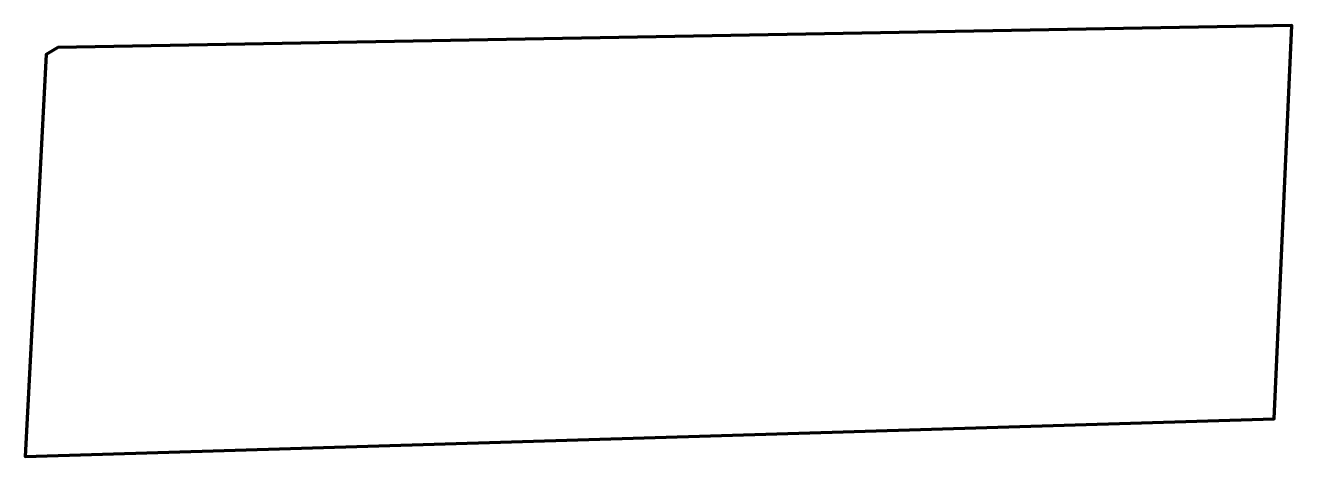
# Model space of a CAD drawing. Header units: millimetres. Extents: x 611679.3 to 611706.2, y 1319039 to 1319048.1.
import ezdxf

# ---------------------------------------------------------------- set-up
doc = ezdxf.new("R2010")
doc.units = ezdxf.units.MM
doc.layers.get('0').update_dxf_attribs({"color": 1, "linetype": 'CONTINUOUS', "lineweight": 100})

msp = doc.modelspace()

# ---------------------------------------------------------------- linework, layer by layer
at = {"color": 7}
msp.add_lwpolyline([(611680.01, 1319047.65), (611679.76, 1319047.5), (611679.32, 1319038.99), (611705.78, 1319039.79), (611706.15, 1319048.12)], close=True, dxfattribs=at)

doc.saveas('drawing.dxf')
